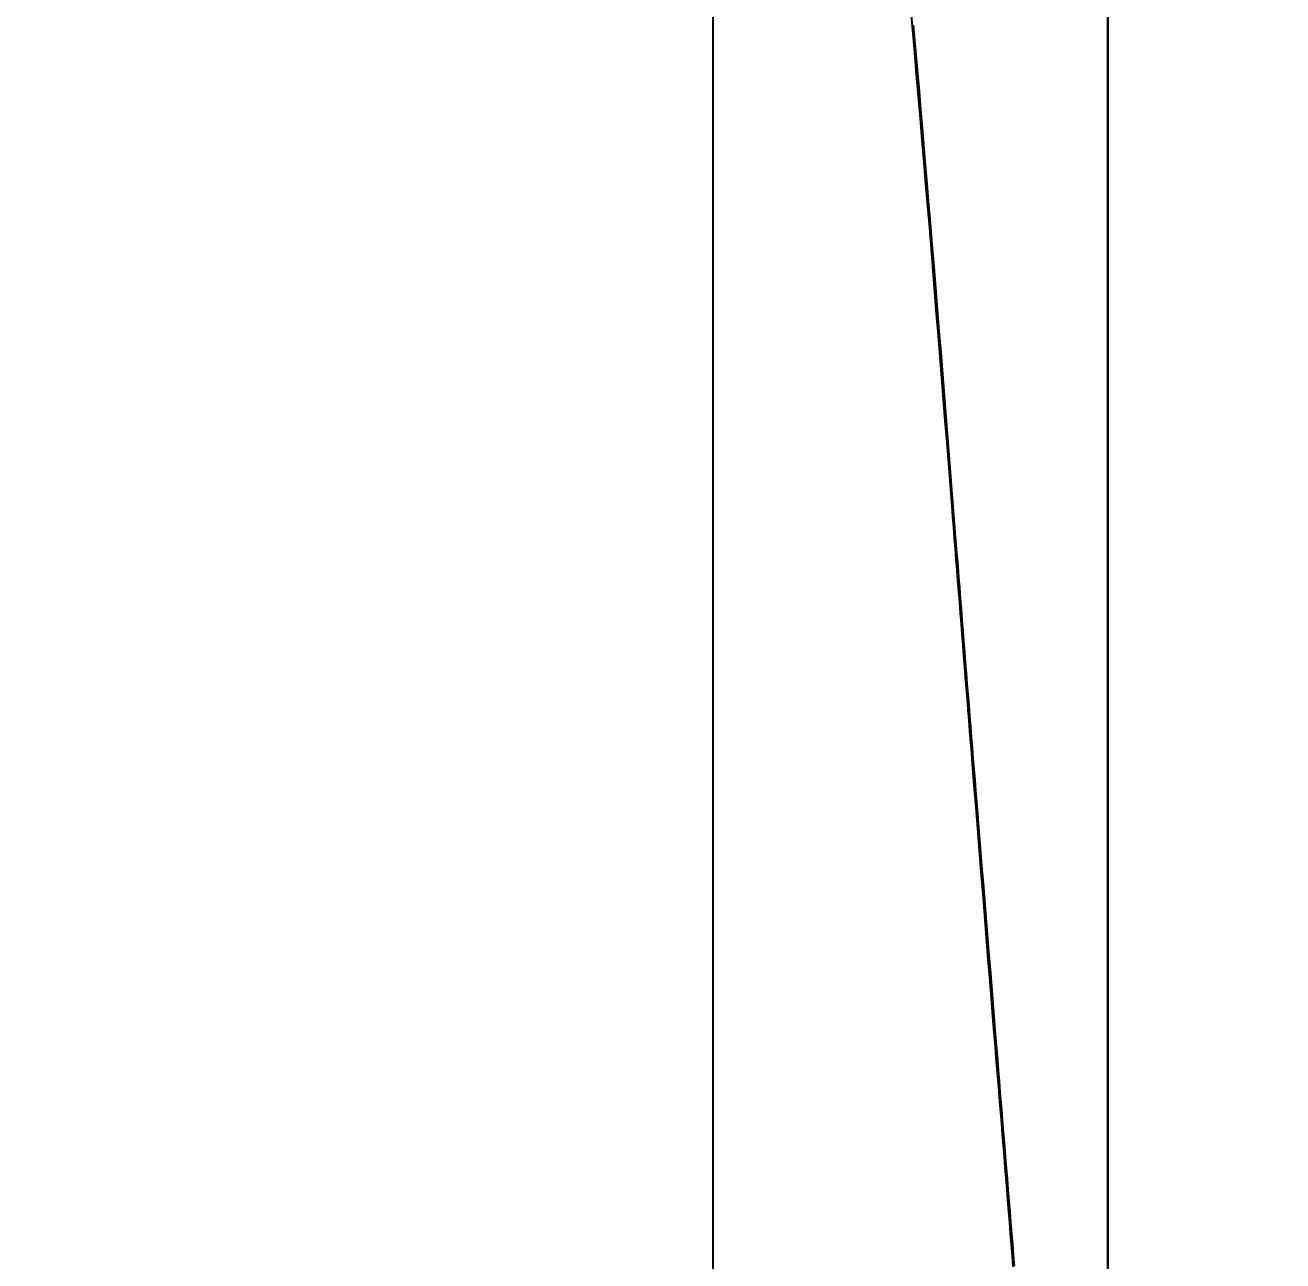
# Model space of a CAD drawing. Extents: x 11992 to 29481, y -6727 to 6811.
# Drawn here: x 24897.1 to 25016.2, y 2634.2 to 2751.2 of the extents above; entities that cross this region are included whole.
import ezdxf

# ---------------------------------------------------------------- set-up
doc = ezdxf.new("R2010")
doc.units = 0
doc.header["$MEASUREMENT"] = 0
doc.layers.get('0').update_dxf_attribs({"color": 8, "linetype": 'CONTINUOUS'})
doc.layers.get('Defpoints').update_dxf_attribs({"color": 8, "linetype": 'CONTINUOUS'})
doc.layers.add('zoylight 4标注', color=9, linetype='CONTINUOUS')
doc.styles.add('CCD-DIM', font='archs.shx', dxfattribs={"width": 0.8})
doc.dimstyles.new('zoylight_DIM_40', dxfattribs={"dimscale": 40, "dimtxt": 1.9, "dimasz": 0.4, "dimexe": 0.5, "dimexo": 0.5, "dimgap": 0.5, "dimtad": 1, "dimdec": 0, "dimrnd": 5, "dimzin": 12, "dimdsep": 46, "dimtxsty": 'CCD-DIM', "dimblk": 'CCD_Dimension_Tick', "dimcen": 0.125, "dimclrd": 44, "dimclre": 44, "dimclrt": 50, "dimadec": 0, "dimazin": 0, "dimtfac": 1, "dimtdec": 0, "dimtmove": 2, "dimatfit": 3, "dimldrblk": 'CCD_Leader_Dot', "dimfxl": 0, "dimtvp": 1, "dimtolj": 1, "dimtzin": 0, "dimarcsym": 0})

# ---------------------------------------------------------------- blocks, each defined once
blk = doc.blocks.new('CCD_Dimension_Tick')
at = {"color": 0, "linetype": 'ByBlock'}
for p, q in [((-1.0906, 0), (0, 0)), ((0, 0), (1.0906, 0))]:
    blk.add_line(p, q, dxfattribs=at)
at = {"color": 0, "linetype": 'Continuous', "const_width": 0.6075}
blk.add_lwpolyline([(-0.6104, -0.6104), (0.6104, 0.6104)], dxfattribs=at)
blk = doc.blocks.new('*D43')
at = {"layer": 'Defpoints', "color": 0, "linetype": 'Continuous'}
for p in [(24962.25, 3226.36), (25047.86, 3226.36), (25047.86, 2526.36)]:
    blk.add_point(p, dxfattribs=at)
at = {"layer": 'zoylight 4标注', "color": 44, "linetype": 'Continuous', "lineweight": -2}
blk.add_line((25027.86, 3226.36), (24942.25, 3226.36), dxfattribs=at)
at = {"layer": 'zoylight 4标注', "color": 44, "lineweight": -2}
for p, q in [((24962.25, 2542.36), (24962.25, 3210.36)), ((25027.86, 2526.36), (24942.25, 2526.36))]:
    blk.add_line(p, q, dxfattribs=at)
at = {"layer": 'zoylight 4标注', "color": 44, "linetype": 'Continuous', "lineweight": -2, "xscale": 16, "yscale": 16, "zscale": 16}
for p, rotation in [((24962.25, 3226.36), 90), ((24962.25, 2526.36), 270)]:
    blk.add_blockref('CCD_Dimension_Tick', p, dxfattribs=dict(at, rotation=rotation))
at = {"layer": 'zoylight 4标注', "color": 50, "linetype": 'Continuous', "insert": (24904.25, 2876.36), "char_height": 76, "attachment_point": 5, "rotation": 90, "style": 'CCD-DIM'}
blk.add_mtext('\\A1;700', dxfattribs=at)
blk = doc.blocks.new('CCD_Leader_Dot')
at = {"color": 0, "linetype": 'ByBlock'}
blk.add_line((-5, 0), (-10, 0), dxfattribs=at)
at = {"color": 0, "linetype": 'ByBlock', "const_width": 5}
blk.add_lwpolyline([(-2.5, 0, 1), (2.5, 0, 1)], format="xyb", close=True, dxfattribs=at)

msp = doc.modelspace()

# ---------------------------------------------------------------- linework, layer by layer
for p, q in [((24999.62, 3630.6, -40.43), (24999.62, 730.6, -40.43)), ((24999.62, 3630.6, 329.57), (24999.62, 730.6, 329.57)), ((24999.62, -619.41, -40.43), (24999.62, 3630.6, -40.43)), ((24981.14, 2750.74, -2436.43), (24980.96, 2752.85, -2436.43)), ((24981.1, 2751.19, -2436.43), (24981.19, 2751.21, -2436.43)), ((24981.19, 2751.21, -2436.43), (24981.38, 2749.11, -2436.43)), ((24981.33, 2748.63, -2436.43), (24981.14, 2750.74, -2436.43)), ((24981.38, 2749.11, -2436.43), (24981.56, 2747.01, -2436.43)), ((24981.51, 2746.53, -2436.43), (24981.33, 2748.63, -2436.43)), ((24981.7, 2744.44, -2436.43), (24981.51, 2746.53, -2436.43)), ((24981.56, 2747.01, -2436.43), (24981.74, 2744.92, -2436.43)), ((24981.88, 2742.36, -2436.43), (24981.7, 2744.44, -2436.43)), ((24981.74, 2744.92, -2436.43), (24981.92, 2742.83, -2436.43)), ((24981.92, 2742.83, -2436.43), (24982.1, 2740.75, -2436.43)), ((24982.05, 2740.28, -2436.43), (24981.88, 2742.36, -2436.43)), ((24982.1, 2740.75, -2436.43), (24982.27, 2738.68, -2436.43)), ((24982.23, 2738.21, -2436.43), (24982.05, 2740.28, -2436.43)), ((24982.4, 2736.14, -2436.43), (24982.23, 2738.21, -2436.43)), ((24982.27, 2738.68, -2436.43), (24982.45, 2736.61, -2436.43)), ((24982.58, 2734.08, -2436.43), (24982.4, 2736.14, -2436.43)), ((24982.45, 2736.61, -2436.43), (24982.62, 2734.54, -2436.43)), ((24982.62, 2734.54, -2436.43), (24982.79, 2732.48, -2436.43)), ((24982.75, 2732.03, -2436.43), (24982.58, 2734.08, -2436.43)), ((24982.92, 2729.98, -2436.43), (24982.75, 2732.03, -2436.43)), ((24982.79, 2732.48, -2436.43), (24982.96, 2730.42, -2436.43)), ((24983.08, 2727.94, -2436.43), (24982.92, 2729.98, -2436.43)), ((24982.96, 2730.42, -2436.43), (24983.13, 2728.37, -2436.43)), ((24983.25, 2725.9, -2436.43), (24983.08, 2727.94, -2436.43)), ((24983.13, 2728.37, -2436.43), (24983.3, 2726.32, -2436.43)), ((24983.3, 2726.32, -2436.43), (24983.46, 2724.28, -2436.43)), ((24983.41, 2723.86, -2436.43), (24983.25, 2725.9, -2436.43)), ((24983.58, 2721.83, -2436.43), (24983.41, 2723.86, -2436.43)), ((24983.46, 2724.28, -2436.43), (24983.63, 2722.24, -2436.43)), ((24983.74, 2719.8, -2436.43), (24983.58, 2721.83, -2436.43)), ((24983.63, 2722.24, -2436.43), (24983.79, 2720.2, -2436.43)), ((24983.79, 2720.2, -2436.43), (24983.96, 2718.17, -2436.43)), ((24983.9, 2717.78, -2436.43), (24983.74, 2719.8, -2436.43)), ((24984.07, 2715.75, -2436.43), (24983.9, 2717.78, -2436.43)), ((24983.96, 2718.17, -2436.43), (24984.12, 2716.14, -2436.43)), ((24984.23, 2713.73, -2436.43), (24984.07, 2715.75, -2436.43)), ((24984.12, 2716.14, -2436.43), (24984.28, 2714.11, -2436.43)), ((24984.28, 2714.11, -2436.43), (24984.44, 2712.08, -2436.43)), ((24984.39, 2711.71, -2436.43), (24984.23, 2713.73, -2436.43)), ((24984.55, 2709.69, -2436.43), (24984.39, 2711.71, -2436.43)), ((24984.44, 2712.08, -2436.43), (24984.6, 2710.06, -2436.43)), ((24984.71, 2707.67, -2436.43), (24984.55, 2709.69, -2436.43)), ((24984.6, 2710.06, -2436.43), (24984.76, 2708.03, -2436.43)), ((24984.87, 2705.65, -2436.43), (24984.71, 2707.67, -2436.43)), ((24984.76, 2708.03, -2436.43), (24984.92, 2706.01, -2436.43)), ((24984.92, 2706.01, -2436.43), (24985.08, 2703.99, -2436.43)), ((24984.95, 2704.64, -2436.43), (24984.87, 2705.65, -2436.43)), ((24985.03, 2703.63, -2436.43), (24984.95, 2704.64, -2436.43)), ((24985.11, 2702.62, -2436.43), (24985.03, 2703.63, -2436.43)), ((24985.08, 2703.99, -2436.43), (24985.24, 2701.97, -2436.43)), ((24985.19, 2701.61, -2436.43), (24985.11, 2702.62, -2436.43)), ((24985.27, 2700.6, -2436.43), (24985.19, 2701.61, -2436.43)), ((24985.24, 2701.97, -2436.43), (24985.32, 2700.96, -2436.43)), ((24985.35, 2699.58, -2436.43), (24985.27, 2700.6, -2436.43)), ((24985.32, 2700.96, -2436.43), (24985.4, 2699.95, -2436.43)), ((24985.4, 2699.95, -2436.43), (24985.48, 2698.94, -2436.43)), ((24985.43, 2698.57, -2436.43), (24985.35, 2699.58, -2436.43)), ((24985.48, 2698.94, -2436.43), (24985.56, 2697.93, -2436.43)), ((24985.51, 2697.56, -2436.43), (24985.43, 2698.57, -2436.43)), ((24985.59, 2696.55, -2436.43), (24985.51, 2697.56, -2436.43)), ((24985.56, 2697.93, -2436.43), (24985.64, 2696.92, -2436.43)), ((24985.67, 2695.53, -2436.43), (24985.59, 2696.55, -2436.43)), ((24985.64, 2696.92, -2436.43), (24985.72, 2695.91, -2436.43)), ((24985.75, 2694.52, -2436.43), (24985.67, 2695.53, -2436.43)), ((24985.72, 2695.91, -2436.43), (24985.8, 2694.9, -2436.43)), ((24985.83, 2693.5, -2436.43), (24985.75, 2694.52, -2436.43)), ((24985.8, 2694.9, -2436.43), (24985.88, 2693.89, -2436.43)), ((24985.88, 2693.89, -2436.43), (24985.96, 2692.88, -2436.43)), ((24985.91, 2692.48, -2436.43), (24985.83, 2693.5, -2436.43)), ((24985.96, 2692.88, -2436.43), (24986.04, 2691.87, -2436.43)), ((24985.99, 2691.47, -2436.43), (24985.91, 2692.48, -2436.43)), ((24986.07, 2690.45, -2436.43), (24985.99, 2691.47, -2436.43)), ((24986.04, 2691.87, -2436.43), (24986.12, 2690.86, -2436.43)), ((24986.15, 2689.43, -2436.43), (24986.07, 2690.45, -2436.43)), ((24986.12, 2690.86, -2436.43), (24986.2, 2689.85, -2436.43)), ((24986.23, 2688.41, -2436.43), (24986.15, 2689.43, -2436.43)), ((24986.2, 2689.85, -2436.43), (24986.28, 2688.84, -2436.43)), ((24986.32, 2687.39, -2436.43), (24986.23, 2688.41, -2436.43)), ((24986.28, 2688.84, -2436.43), (24986.37, 2687.82, -2436.43)), ((24986.4, 2686.37, -2436.43), (24986.32, 2687.39, -2436.43)), ((24986.37, 2687.82, -2436.43), (24986.45, 2686.81, -2436.43)), ((24986.45, 2686.81, -2436.43), (24986.53, 2685.8, -2436.43)), ((24986.48, 2685.35, -2436.43), (24986.4, 2686.37, -2436.43)), ((24986.53, 2685.8, -2436.43), (24986.61, 2684.79, -2436.43)), ((24986.56, 2684.33, -2436.43), (24986.48, 2685.35, -2436.43)), ((24986.64, 2683.31, -2436.43), (24986.56, 2684.33, -2436.43)), ((24986.61, 2684.79, -2436.43), (24986.69, 2683.77, -2436.43)), ((24986.73, 2682.28, -2436.43), (24986.64, 2683.31, -2436.43)), ((24986.69, 2683.77, -2436.43), (24986.77, 2682.76, -2436.43)), ((24986.81, 2681.26, -2436.43), (24986.73, 2682.28, -2436.43)), ((24986.77, 2682.76, -2436.43), (24986.85, 2681.75, -2436.43)), ((24986.97, 2679.21, -2436.43), (24986.81, 2681.26, -2436.43)), ((24986.85, 2681.75, -2436.43), (24986.94, 2680.73, -2436.43)), ((24986.94, 2680.73, -2436.43), (24987.02, 2679.72, -2436.43)), ((24987.02, 2679.72, -2436.43), (24987.1, 2678.7, -2436.43)), ((24987.14, 2677.16, -2436.43), (24986.97, 2679.21, -2436.43)), ((24987.1, 2678.7, -2436.43), (24987.18, 2677.69, -2436.43)), ((24987.3, 2675.1, -2436.43), (24987.14, 2677.16, -2436.43)), ((24987.18, 2677.69, -2436.43), (24987.34, 2675.66, -2436.43)), ((24987.47, 2673.05, -2436.43), (24987.3, 2675.1, -2436.43)), ((24987.34, 2675.66, -2436.43), (24987.51, 2673.63, -2436.43)), ((24987.51, 2673.63, -2436.43), (24987.67, 2671.59, -2436.43)), ((24987.64, 2670.99, -2436.43), (24987.47, 2673.05, -2436.43)), ((24987.67, 2671.59, -2436.43), (24987.84, 2669.56, -2436.43)), ((24987.8, 2668.93, -2436.43), (24987.64, 2670.99, -2436.43)), ((24987.97, 2666.87, -2436.43), (24987.8, 2668.93, -2436.43)), ((24987.84, 2669.56, -2436.43), (24988, 2667.52, -2436.43)), ((24988.14, 2664.8, -2436.43), (24987.97, 2666.87, -2436.43)), ((24988, 2667.52, -2436.43), (24988.16, 2665.49, -2436.43)), ((24988.16, 2665.49, -2436.43), (24988.33, 2663.45, -2436.43)), ((24988.3, 2662.73, -2436.43), (24988.14, 2664.8, -2436.43)), ((24988.33, 2663.45, -2436.43), (24988.5, 2661.41, -2436.43)), ((24988.47, 2660.66, -2436.43), (24988.3, 2662.73, -2436.43)), ((24988.64, 2658.59, -2436.43), (24988.47, 2660.66, -2436.43)), ((24988.5, 2661.41, -2436.43), (24988.66, 2659.36, -2436.43)), ((24988.66, 2659.36, -2436.43), (24988.83, 2657.32, -2436.43)), ((24988.81, 2656.52, -2436.43), (24988.64, 2658.59, -2436.43)), ((24988.83, 2657.32, -2436.43), (24988.99, 2655.27, -2436.43)), ((24988.89, 2655.49, -2436.43), (24988.81, 2656.52, -2436.43)), ((24988.98, 2654.45, -2436.43), (24988.89, 2655.49, -2436.43)), ((24988.99, 2655.27, -2436.43), (24989.16, 2653.23, -2436.43)), ((24989.06, 2653.41, -2436.43), (24988.98, 2654.45, -2436.43)), ((24989.15, 2652.37, -2436.43), (24989.06, 2653.41, -2436.43)), ((24989.23, 2651.33, -2436.43), (24989.15, 2652.37, -2436.43)), ((24989.16, 2653.23, -2436.43), (24989.24, 2652.2, -2436.43)), ((24989.24, 2652.2, -2436.43), (24989.33, 2651.18, -2436.43)), ((24989.32, 2650.29, -2436.43), (24989.23, 2651.33, -2436.43)), ((24989.33, 2651.18, -2436.43), (24989.41, 2650.15, -2436.43)), ((24989.4, 2649.25, -2436.43), (24989.32, 2650.29, -2436.43)), ((24989.41, 2650.15, -2436.43), (24989.49, 2649.13, -2436.43)), ((24989.49, 2648.21, -2436.43), (24989.4, 2649.25, -2436.43)), ((24989.49, 2649.13, -2436.43), (24989.58, 2648.1, -2436.43)), ((24989.57, 2647.17, -2436.43), (24989.49, 2648.21, -2436.43)), ((24989.58, 2648.1, -2436.43), (24989.66, 2647.07, -2436.43)), ((24989.66, 2646.13, -2436.43), (24989.57, 2647.17, -2436.43)), ((24989.66, 2647.07, -2436.43), (24989.74, 2646.05, -2436.43)), ((24989.74, 2645.09, -2436.43), (24989.66, 2646.13, -2436.43)), ((24989.74, 2646.05, -2436.43), (24989.83, 2645.02, -2436.43)), ((24989.83, 2644.05, -2436.43), (24989.74, 2645.09, -2436.43)), ((24989.83, 2645.02, -2436.43), (24989.91, 2643.99, -2436.43)), ((24989.91, 2643.01, -2436.43), (24989.83, 2644.05, -2436.43)), ((24989.91, 2643.99, -2436.43), (24990, 2642.96, -2436.43)), ((24989.99, 2641.97, -2436.43), (24989.91, 2643.01, -2436.43)), ((24990, 2642.96, -2436.43), (24990.08, 2641.93, -2436.43)), ((24990.08, 2640.93, -2436.43), (24989.99, 2641.97, -2436.43)), ((24990.08, 2641.93, -2436.43), (24990.16, 2640.9, -2436.43)), ((24990.16, 2639.88, -2436.43), (24990.08, 2640.93, -2436.43)), ((24990.16, 2640.9, -2436.43), (24990.25, 2639.87, -2436.43)), ((24990.25, 2638.84, -2436.43), (24990.16, 2639.88, -2436.43)), ((24990.25, 2639.87, -2436.43), (24990.33, 2638.84, -2436.43)), ((24990.33, 2637.8, -2436.43), (24990.25, 2638.84, -2436.43)), ((24990.33, 2638.84, -2436.43), (24990.41, 2637.81, -2436.43)), ((24990.42, 2636.75, -2436.43), (24990.33, 2637.8, -2436.43)), ((24990.41, 2637.81, -2436.43), (24990.5, 2636.78, -2436.43)), ((24990.5, 2635.71, -2436.43), (24990.42, 2636.75, -2436.43)), ((24990.5, 2636.78, -2436.43), (24990.58, 2635.75, -2436.43)), ((24990.59, 2634.67, -2436.43), (24990.5, 2635.71, -2436.43)), ((24990.58, 2635.75, -2436.43), (24990.67, 2634.72, -2436.43)), ((24990.67, 2633.62, -2436.43), (24990.59, 2634.67, -2436.43)), ((24990.67, 2634.72, -2436.43), (24990.75, 2633.68, -2436.43))]:
    msp.add_line(p, q)

# ---------------------------------------------------------------- dimensions: what is measured, and where the dimension line sits
at = {"layer": 'zoylight 4标注', "linetype": 'Continuous'}
dim = msp.add_aligned_dim(p1=(25047.86, 2526.36), p2=(25047.86, 3226.36), distance=85.6, dimstyle='zoylight_DIM_40', dxfattribs=at)
dim.commit()
dim.dimension.update_dxf_attribs({"geometry": '*D43', "text_midpoint": (24904.25, 2876.36)})

doc.saveas('drawing.dxf')
